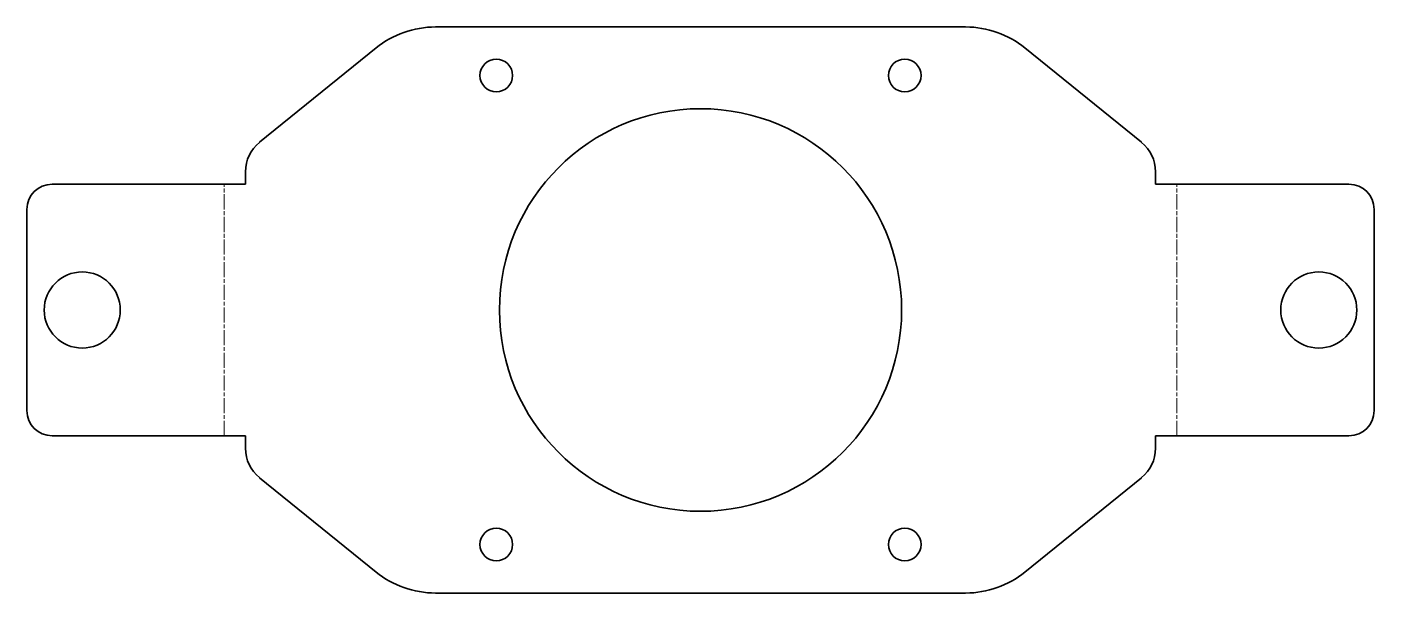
# Model space of a CAD drawing. Header units: inches. Extents: x 0 to 214, y 0 to 90.
import ezdxf

# ---------------------------------------------------------------- set-up
doc = ezdxf.new("R2010")
doc.units = ezdxf.units.IN
doc.header["$MEASUREMENT"] = 0
doc.linetypes.add('Chain', pattern=[13.68, 9.12, -1.14, 2.28, -1.14])
doc.layers.add('SIMUMAK Bend Centerline (ISO)', color=7, linetype='Chain', lineweight=9)
doc.layers.add('SIMUMAK Visible (ISO)', color=7, linetype='Continuous', lineweight=35)

# ---------------------------------------------------------------- blocks, each defined once
blk = doc.blocks.new('PC-AUT-07-ELES-02_Sheet_PC-AUT-07-ELES-02 (desplegada)')
at = {"layer": 'SIMUMAK Bend Centerline (ISO)', "ltscale": 0.263158}
for p, q in [((-75.79, -20), (-75.79, 20)), ((75.79, -20), (75.79, 20))]:
    blk.add_line(p, q, dxfattribs=at)
at = {"layer": 'SIMUMAK Visible (ISO)'}
for p, q in [((-42.19, 45), (42.19, 45)), ((-51.63, 41.66), (-70.17, 26.66)), ((51.63, 41.66), (70.17, 26.66)), ((-72.4, 21.99), (-72.4, 20)), ((72.4, 20), (72.4, 21.99)), ((-72.4, 20), (-103.19, 20)), ((72.4, 20), (103.19, 20)), ((-107.19, -16), (-107.19, 16)), ((107.19, 16), (107.19, -16)), ((-72.4, -20), (-103.19, -20)), ((-72.4, -20), (-72.4, -21.99)), ((72.4, -20), (103.19, -20)), ((72.4, -21.99), (72.4, -20)), ((-70.17, -26.66), (-51.63, -41.66)), ((70.17, -26.66), (51.63, -41.66)), ((-42.19, -45), (42.19, -45))]:
    blk.add_line(p, q, dxfattribs=at)
for centre, radius in [((-32.5, 37.28), 2.6), ((32.5, 37.28), 2.6), ((0, 0), 32), ((-98.39, 0), 6.05), ((98.39, 0), 6.05), ((-32.5, -37.28), 2.6), ((32.5, -37.28), 2.6)]:
    blk.add_circle(centre, radius, dxfattribs=at)
at = {"layer": 'SIMUMAK Visible (ISO)', "extrusion": (0, 0, -1)}
for centre, radius, start, end in [((42.19, 30), 15, 51.025, 90), ((-42.19, 30), 15, 90, 128.975), ((66.4, 21.99), 6, 0, 51.025), ((-66.4, 21.99), 6, 128.975, 180), ((103.19, 16), 4, 360, 90), ((-103.19, 16), 4, 90, 180), ((103.19, -16), 4, 270, 360), ((-103.19, -16), 4, 180, 270), ((66.4, -21.99), 6, 308.975, 360), ((-66.4, -21.99), 6, 180, 231.025), ((42.19, -30), 15, 270, 308.975), ((-42.19, -30), 15, 231.025, 270)]:
    blk.add_arc(centre, radius, start, end, dxfattribs=at)

msp = doc.modelspace()

# ---------------------------------------------------------------- block references
msp.add_blockref('PC-AUT-07-ELES-02_Sheet_PC-AUT-07-ELES-02 (desplegada)', (107.19, 45))

doc.saveas('drawing.dxf')
